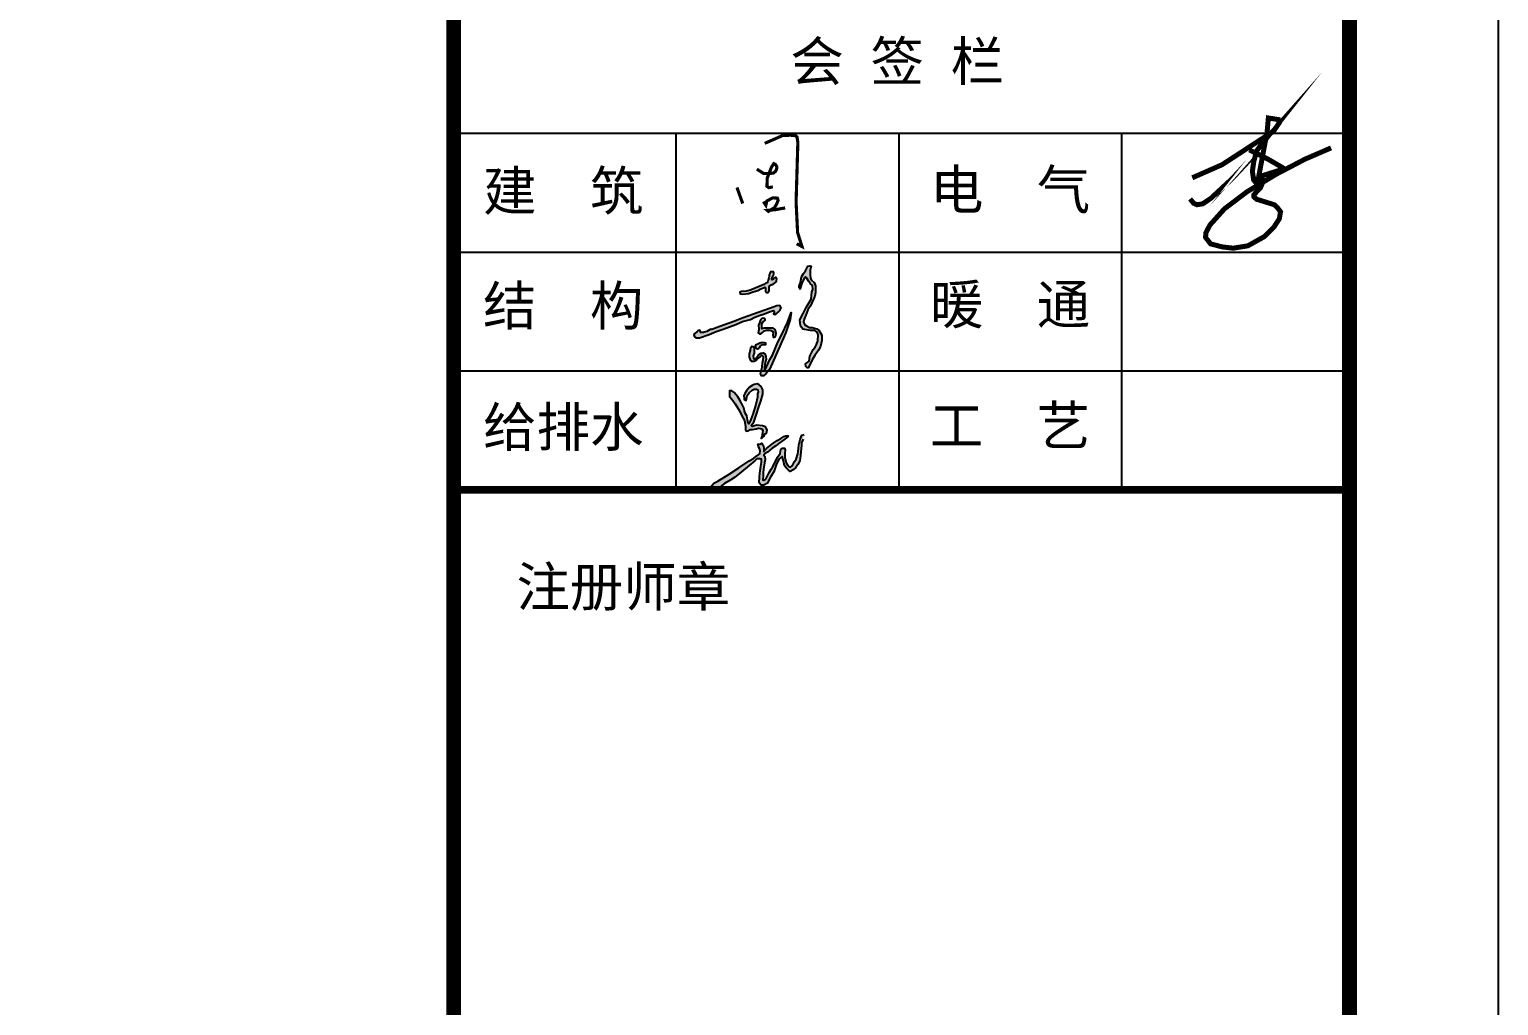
# Model space of a CAD drawing. Extents: x -17471 to 313636, y -71590 to 757901.
# Drawn here: x 303782 to 313636, y 304993 to 311536 of the extents above; entities that cross this region are included whole.
import ezdxf

# ---------------------------------------------------------------- set-up
doc = ezdxf.new("R2010")
doc.units = 0
doc.header["$LTSCALE"] = 1000
doc.header["$MEASUREMENT"] = 0
doc.layers.add('PUB_TITLE', color=4, linetype='Continuous')
doc.layers.add('图框', color=7, linetype='Continuous')
doc.styles.add('STYLE-黑体', font='simhei.ttf')
doc.styles.add('黑体', font='simhei.ttf', dxfattribs={"width": 0.6, "height": 4.3})

# ---------------------------------------------------------------- blocks, each defined once
blk = doc.blocks.new('新块GJKGKGKL')
for points in [[(350515.1, 131908.3), (350506.9, 131923.9), (350511.7, 131943), (350521.9, 131969.4), (350534.8, 132003.4), (350552.5, 132029.2), (350579, 132090.9), (350583.4, 132114.5), (350583.9, 132134.7), (350582.9, 132156.4), (350574.7, 132178.1), (350555.9, 132194.4), (350552.5, 132205.5), (350550.1, 132227.7), (350548.7, 132243.5), (350550.6, 132257), (350555.4, 132282.1), (350548.2, 132284), (350535.7, 132281.6), (350520.7, 132252.2), (350506.2, 132236.3), (350495.2, 132213.2), (350487, 132179), (350478.8, 132155.4), (350478.8, 132143.4), (350485.5, 132136.2), (350487, 132146.3), (350497.6, 132173.2), (350504.3, 132190.6), (350514.4, 132210.3), (350520.4, 132213.2), (350527.1, 132207.5), (350541, 132183.8), (350549.8, 132171), (350564.2, 132159.1), (350567.8, 132133.9), (350561.1, 132118.4), (350555.9, 132071.5), (350524.7, 132019.4), (350505.3, 131980.6), (350483.4, 131939.7), (350487, 131903.6), (350492.3, 131894.7), (350503.6, 131881.1), (350551.5, 131872.2), (350580.5, 131871), (350594.2, 131861), (350600.1, 131844.4), (350597.7, 131805.4), (350589.4, 131781.7), (350581.7, 131765.8), (350569.9, 131749.8), (350548.6, 131708.4), (350543.2, 131676.4), (350520.2, 131658.1), (350523.1, 131642.7), (350530.2, 131632.7), (350537.3, 131632.7), (350545.6, 131647.5), (350563.4, 131685.3), (350580.2, 131712.1), (350602.8, 131746.9), (350616.4, 131769.9), (350623.5, 131807.1), (350623.5, 131841.9), (350606.1, 131873), (350591.9, 131881.8), (350562, 131890), (350546.3, 131891.4), (350525.3, 131902.2)], [(350149, 131301.3), (350145.1, 131328.1), (350132, 131348.3), (350126.6, 131378.3), (350114.5, 131402.9), (350101.4, 131426.9), (350088.8, 131448.8), (350064.2, 131476.6), (350049.5, 131485.9), (350034.1, 131485.9), (350034.1, 131472.3), (350034.1, 131449.9), (350050.6, 131434.6), (350071.3, 131403.2), (350099.3, 131358.6), (350114.2, 131327.1), (350129.8, 131298.4), (350137.1, 131260.5), (350137.1, 131246.7), (350136.2, 131237.7), (350144, 131230.4), (350151.7, 131230.8), (350166.8, 131239.4), (350181.3, 131240.9), (350205.1, 131244.5), (350220.3, 131247.6), (350240.4, 131243.3), (350248.3, 131234.2), (350240.4, 131194.6), (350236.5, 131182.7), (350256.9, 131197.4), (350260.3, 131211.8), (350270.5, 131215.9), (350275.4, 131237), (350265.6, 131256.3), (350245.9, 131263.1), (350209.7, 131268.4), (350179.8, 131259.7), (350173, 131264.6), (350189.3, 131287.1), (350207.7, 131337.4), (350222.9, 131384.6), (350235.1, 131421.9), (350248.1, 131466.3), (350248.1, 131494.1), (350237.7, 131514), (350224.5, 131524.3), (350211.2, 131530.5), (350191.9, 131526.7), (350179.1, 131521.5), (350161.6, 131509.2), (350152.2, 131497.4), (350144.1, 131487.5), (350132.8, 131470), (350127.1, 131455.9), (350128.5, 131439.8), (350128.5, 131430.9), (350141.6, 131425.9), (350147.2, 131456.9), (350159.9, 131473.6), (350179.3, 131490.7), (350192.9, 131497.3), (350203, 131497.3), (350208.1, 131496.9), (350214.7, 131492.3), (350218.2, 131481.4), (350214.3, 131467.4), (350214.3, 131445.6), (350203.5, 131399.7), (350183.1, 131337.7), (350171.3, 131303.5), (350158.3, 131275.7), (350153, 131277.9)], [(350504.7, 131178.9), (350510.5, 131208.4), (350496.7, 131203.5), (350485.5, 131176.8), (350476.7, 131142.6), (350476.2, 131117.7), (350470.5, 131084.6), (350459.9, 131051.1), (350449.8, 131036.8), (350436.1, 131010.6), (350423.6, 130999.9), (350414.3, 131004.6), (350406.5, 131009.9), (350395.7, 131026.8), (350391.7, 131046.3), (350387.1, 131057.8), (350387.7, 131088.7), (350390, 131110.5), (350386.6, 131120.8), (350372.2, 131121.9), (350362.5, 131112.7), (350357.4, 131087.6), (350340.4, 131063.3), (350333.1, 131044.3), (350310.2, 130999.3), (350300.9, 130987.7), (350287.4, 130965.9), (350271.6, 130931.2), (350266.8, 130923.8), (350259.4, 130918), (350253.3, 130916.1), (350248.2, 130918), (350250.1, 130944.4), (350250.1, 130962.7), (350252.1, 130987.5), (350258.9, 131027.8), (350261.9, 131048.5), (350261.1, 131067.7), (350253.3, 131077), (350262.2, 131086.9), (350276.6, 131095.7), (350307.9, 131121.2), (350331.1, 131136.5), (350351.7, 131152.8), (350367.4, 131164.2), (350380.8, 131175), (350398.7, 131187.7), (350407.5, 131192), (350409.2, 131198.8), (350401.7, 131199.7), (350393.4, 131199.7), (350381.7, 131195), (350361.7, 131183.4), (350339.4, 131169), (350317.5, 131155), (350303, 131145.3), (350292.3, 131136.4), (350271.9, 131118.3), (350254.4, 131100.1), (350255, 131107.4), (350255, 131118), (350251.5, 131136.3), (350244.4, 131145.1), (350240.2, 131152.2), (350228, 131147.4), (350216.6, 131145.7), (350219, 131129.8), (350225.5, 131119.8), (350230.2, 131106.2), (350229, 131084.3), (350222.1, 131081.1), (350201.2, 131065), (350188.1, 131055.4), (350160.7, 131040.5), (350094.3, 130996.4), (350033.4, 130954.2), (349961.1, 130909.7), (349934.9, 130896.8), (349914.4, 130872.1), (349921, 130852), (349929.6, 130846.8), (349951.6, 130857.3), (349972.1, 130871.9), (350003.1, 130895.2), (350042.9, 130919.4), (350067.1, 130933.9), (350110.7, 130969.7), (350160.7, 131009.5), (350197, 131041), (350210, 131051.9), (350229.6, 131051.9), (350239.5, 131051.2), (350238.1, 131031.4), (350235.4, 131006.1), (350232.6, 130991), (350228.5, 130960.9), (350226.5, 130936.9), (350225.1, 130900), (350236.8, 130885.6), (350253.2, 130884.9), (350277.2, 130897.2), (350285.4, 130917.1), (350298.4, 130940.3), (350317.6, 130969.1), (350333.5, 131015.3), (350349.9, 131050.1), (350372, 131067.4), (350378.9, 131039.1), (350385.1, 131008.1), (350397.6, 130993.6), (350410.7, 130980.5), (350423.1, 130971.5), (350440.6, 130982.5), (350459.3, 130996.7), (350470.2, 131016.4), (350483.9, 131039.4), (350488.3, 131073.3), (350494.9, 131140.6), (350494.9, 131154.9)]]:
    blk.add_hatch(color=256).paths.add_polyline_path(points)
h = blk.add_hatch(color=256)
h.paths.add_polyline_path([(349948.8, 131864.5), (349995, 131881.1), (350076.1, 131910.4), (350117.5, 131928.6), (350167.9, 131942), (350196.5, 131957.2), (350231.2, 131968.7), (350252.4, 131976.6), (350290.3, 131990.2), (350308.6, 131997.4), (350318.8, 131999.5), (350320.5, 131988.4), (350315.8, 131977.4), (350325.2, 131974.8), (350330.7, 131977), (350346.5, 131988), (350355.5, 131999.9), (350364.8, 132017), (350356.7, 132031.9), (350338, 132028.9), (350295.8, 132014), (350217.4, 131987.6), (350121.8, 131952.2), (350061.8, 131929.2), (349973.4, 131896.5), (349922.5, 131877.8), (349915.4, 131879.3), (349890.3, 131865.7), (349873.4, 131861.9), (349869.7, 131858.5), (349849.4, 131858.6), (349847.7, 131867.7), (349843.9, 131874), (349833.3, 131870.4), (349827.8, 131865.1), (349810.5, 131851.4), (349807.6, 131843.2), (349810.3, 131832.2), (349819.9, 131825.7), (349843.2, 131825.7), (349906, 131846.6)])
h.paths.add_polyline_path([(350292.9, 132159.7), (350301.3, 132163.8), (350313, 132167.1), (350321.4, 132172.9), (350328.1, 132177.2), (350330.6, 132183.2), (350335.1, 132188.8), (350336.4, 132201.2), (350329, 132211.3), (350321.8, 132207.7), (350314.8, 132199.6), (350307.4, 132194.7), (350303.2, 132203.4), (350306.8, 132208.5), (350310.8, 132216.3), (350315.7, 132225.2), (350318.3, 132232.7), (350318.3, 132240.2), (350316.1, 132245.6), (350304.3, 132246.9), (350296.6, 132246), (350293.9, 132241.8), (350291.2, 132234.5), (350288.4, 132227.4), (350287.2, 132216.5), (350285.7, 132207.6), (350282.1, 132193.9), (350280.4, 132184.1), (350274.4, 132176.1), (350266.6, 132173.2), (350253.5, 132164.4), (350224.5, 132152), (350199.1, 132142.8), (350183.3, 132135.6), (350167.6, 132129.3), (350141.3, 132123.5), (350112.1, 132121.5), (350100.4, 132116.9), (350102.1, 132104.8), (350120.5, 132102.7), (350157.1, 132108.5), (350186.5, 132118.5), (350215.9, 132127.2), (350233.9, 132137.2), (350251.7, 132143.9), (350260.6, 132147.6), (350264.5, 132143.7), (350263.6, 132134.5), (350265.4, 132123), (350270.4, 132114.5), (350276.6, 132113.3), (350284.6, 132116.9), (350287.7, 132123.9), (350287.7, 132138.1), (350288.1, 132150.8)])
h.paths.add_polyline_path([(350242.1, 131883.3), (350241.2, 131896.4), (350241, 131913.9), (350248.5, 131924.8), (350261.8, 131938), (350259.7, 131947.4), (350243.6, 131949.7), (350232.4, 131940.4), (350225.6, 131921.4), (350220.9, 131905), (350222.2, 131879.7), (350220.5, 131866.3), (350218.6, 131855.9), (350225.8, 131851), (350235.3, 131851), (350247, 131860.1), (350255.9, 131869.6), (350271.2, 131873.5), (350292.8, 131874.2), (350300.7, 131871.9), (350309.9, 131866.7), (350313.8, 131854.9), (350310.8, 131842.2), (350313.8, 131830.1), (350320.3, 131829.1), (350328.5, 131834.3), (350332.1, 131855.6), (350327.2, 131878.8), (350312.5, 131887.6), (350287, 131887.3), (350255.9, 131886)], flags=17)
h.paths.add_polyline_path([(350231.7, 131775), (350241.4, 131777.8), (350264.2, 131780.6), (350264.7, 131792.2), (350255.1, 131795.3), (350237.1, 131795.5), (350229.2, 131792.2), (350216, 131785.6), (350204.5, 131782.3), (350201.2, 131772.7), (350205, 131760), (350211.1, 131753.4), (350220.5, 131754.1), (350223.1, 131761.8)], flags=17)
h.paths.add_polyline_path([(350186.5, 131710.7), (350192.4, 131728), (350192.4, 131751.2), (350189.7, 131767.2), (350177.4, 131770.8), (350170.5, 131763.5), (350167.8, 131744.9), (350162.8, 131723), (350162.8, 131701.1), (350170.4, 131680.2), (350175.4, 131673.3), (350193, 131674.6), (350205.5, 131680.2), (350215.6, 131694), (350225.6, 131700.9), (350233.1, 131706.6), (350241.9, 131714.1), (350252.6, 131704.1), (350250.7, 131680.9), (350244.4, 131665.2), (350243.2, 131637.6), (350237.5, 131612.5), (350233.1, 131596.2), (350238.2, 131583), (350251.3, 131581.8), (350265.8, 131594.3), (350289.6, 131623.2), (350314.8, 131679.6), (350347.7, 131751.8), (350394, 131858.5), (350422.5, 131941.1), (350427.5, 131986.6), (350405.4, 131922.6), (350369.1, 131845.9), (350343.7, 131796.4), (350310.2, 131715.1), (350292.3, 131685.7), (350270.6, 131640.3), (350257.3, 131618.7), (350258.5, 131638.3), (350263.3, 131668.4), (350269.4, 131689.3), (350267.3, 131705.4), (350259.3, 131723), (350248.9, 131729.8), (350237.1, 131728), (350219.3, 131716.2), (350211.1, 131704.3), (350199.2, 131689.7), (350187.8, 131692.9)])
at = {"const_width": 32}
for points in [[(352989.2, 132846), (353180.1, 132929.9), (353415, 133082.7), (353507.9, 133142.7), (353543.9, 133195.6), (353538.9, 133217.6), (353494, 133224.6), (353475, 133227.6), (353467, 133138.7), (353404, 132804), (353381, 132833), (353373, 132887.9), (353382, 132949.9), (353400, 133016.8), (353435, 133065.7), (353459, 133092.7), (353346, 132949.9), (353243.1, 132840), (353108.1, 132715.1), (353056.1, 132680.2), (353020.2, 132674.2), (352998.2, 132683.2), (352975.2, 132711.1)], [(353390, 132836), (353424.5, 132843.8), (353445.2, 132830), (353424.5, 132782.8), (353382.1, 132737.5), (353383.1, 132723.7), (353400.8, 132708.9), (353512.2, 132674.4), (353532.9, 132655.7), (353552.6, 132629.1), (353545, 132584.7), (353512.1, 132533.9), (353448.7, 132470.5), (353344.2, 132412), (353250.3, 132397), (353182.6, 132404.8), (353106.6, 132424.1), (353074.2, 132465.7), (353075.6, 132493.7), (353101.7, 132544.5), (353194.7, 132648), (353338, 132756.6), (353526.7, 132869.8), (353708.8, 132964.8), (353875.4, 133036.8)], [(353354, 133023.8), (353473, 132964.8), (353567.9, 132909.9), (353586.9, 132895.9)], [(353415.7, 132852.9), (353546.2, 132894), (353584.3, 132899.4)]]:
    blk.add_lwpolyline(points, dxfattribs=at)
at = {"linetype": 'ByBlock', "lineweight": 9, "ltscale": 300, "const_width": 20}
for points in [[(350259.5, 133065.7), (350376.5, 133116.8), (350425.4, 133117.6), (350455.6, 133115.3), (350466.4, 133104.4), (350471.1, 133071.9), (350459.9, 132690), (350469.6, 132496.6), (350497.5, 132407.5), (350464, 132425.6)], [(350209.3, 132901.4), (350253, 132873.3), (350288.9, 132872.7), (350317.4, 132877.1), (350327.2, 132886.2), (350335, 132899.1), (350337.1, 132917.4), (350327.9, 132931.6), (350317.4, 132936.7), (350302.8, 132914.6), (350275.4, 132843.6), (350274.1, 132791.5), (350286.1, 132782.9), (350311.4, 132788.5)], [(350082.3, 132784.3), (350119.1, 132681.9)], [(350251, 132693.9), (350266.8, 132670.3), (350272.9, 132698.2), (350311.7, 132718.2), (350340.9, 132716.4), (350345.1, 132701.8), (350335.4, 132678.1), (350322.6, 132656.3), (350283.2, 132632), (350275.9, 132638.1), (350325.1, 132642.3), (350390, 132653.9)]]:
    blk.add_lwpolyline(points, dxfattribs=at)
for points in [[(350514.4, 132210.3), (350504.3, 132190.6), (350497.6, 132173.2), (350487, 132146.3), (350485.5, 132136.2), (350478.8, 132143.4), (350478.8, 132155.4), (350487, 132179), (350495.2, 132213.2), (350506.2, 132236.3), (350520.7, 132252.2), (350535.7, 132281.6), (350548.2, 132284), (350555.4, 132282.1), (350550.6, 132257), (350548.7, 132243.5), (350550.1, 132227.7), (350552.5, 132205.5), (350555.9, 132194.4), (350574.7, 132178.1), (350582.9, 132156.4), (350583.9, 132134.7), (350583.4, 132114.5), (350579, 132090.9), (350552.5, 132029.2), (350534.8, 132003.4), (350521.9, 131969.4), (350511.7, 131943), (350506.9, 131923.9), (350515.1, 131908.3), (350525.3, 131902.2), (350546.3, 131891.4), (350562, 131890), (350591.9, 131881.8), (350606.1, 131873), (350623.5, 131841.9), (350623.5, 131807.1), (350616.4, 131769.9), (350602.8, 131746.9), (350580.2, 131712.1), (350563.4, 131685.3), (350545.6, 131647.5), (350537.3, 131632.7), (350530.2, 131632.7), (350523.1, 131642.7), (350520.2, 131658.1), (350543.2, 131676.4), (350548.6, 131708.4), (350569.9, 131749.8), (350581.7, 131765.8), (350589.4, 131781.7), (350597.7, 131805.4), (350600.1, 131844.4), (350594.2, 131861), (350580.5, 131871), (350551.5, 131872.2), (350503.6, 131881.1), (350492.3, 131894.7), (350487, 131903.6), (350483.4, 131939.7), (350505.3, 131980.6), (350524.7, 132019.4), (350555.9, 132071.5), (350561.1, 132118.4), (350567.8, 132133.9), (350564.2, 132159.1), (350549.8, 132171), (350541, 132183.8), (350527.1, 132207.5), (350520.4, 132213.2), (350514.4, 132210.3)], [(350167.6, 132129.3), (350141.3, 132123.5), (350112.1, 132121.5), (350100.4, 132116.9), (350102.1, 132104.8), (350120.5, 132102.7), (350157.1, 132108.5), (350186.5, 132118.5), (350215.9, 132127.2), (350233.9, 132137.2), (350251.7, 132143.9), (350260.6, 132147.6), (350260.6, 132147.6), (350264.5, 132143.7), (350263.6, 132134.5), (350265.4, 132123), (350270.4, 132114.5), (350276.6, 132113.3), (350284.6, 132116.9), (350287.7, 132123.9), (350287.7, 132138.1), (350288.1, 132150.8), (350292.9, 132159.7), (350301.3, 132163.8), (350313, 132167.1), (350321.4, 132172.9), (350328.1, 132177.2), (350330.6, 132183.2), (350335.1, 132188.8), (350336.4, 132201.2), (350329, 132211.3), (350321.8, 132207.7), (350314.8, 132199.6), (350307.4, 132194.7), (350307.4, 132194.7), (350307.4, 132194.7), (350303.2, 132203.4), (350306.8, 132208.5), (350310.8, 132216.3), (350315.7, 132225.2), (350318.3, 132232.7), (350318.3, 132240.2), (350316.1, 132245.6), (350304.3, 132246.9), (350296.6, 132246), (350293.9, 132241.8), (350291.2, 132234.5), (350288.4, 132227.4), (350287.2, 132216.5), (350285.7, 132207.6), (350282.1, 132193.9), (350280.4, 132184.1), (350274.4, 132176.1), (350266.6, 132173.2), (350253.5, 132164.4), (350224.5, 132152), (350199.1, 132142.8), (350183.3, 132135.6), (350167.6, 132129.3)], [(349915.4, 131879.3), (349890.3, 131865.7), (349873.4, 131861.9), (349869.7, 131858.5), (349849.4, 131858.6), (349847.7, 131867.7), (349843.9, 131874), (349833.3, 131870.4), (349827.8, 131865.1), (349810.5, 131851.4), (349807.6, 131843.2), (349810.3, 131832.2), (349819.9, 131825.7), (349843.2, 131825.7), (349906, 131846.6), (349948.8, 131864.5), (349995, 131881.1), (350076.1, 131910.4), (350117.5, 131928.6), (350167.9, 131942), (350196.5, 131957.2), (350231.2, 131968.7), (350252.4, 131976.6), (350290.3, 131990.2), (350308.6, 131997.4), (350318.8, 131999.5), (350320.5, 131988.4), (350315.8, 131977.4), (350325.2, 131974.8), (350330.7, 131977), (350346.5, 131988), (350355.5, 131999.9), (350364.8, 132017), (350356.7, 132031.9), (350338, 132028.9), (350295.8, 132014), (350217.4, 131987.6), (350121.8, 131952.2), (350061.8, 131929.2), (349973.4, 131896.5), (349922.5, 131877.8), (349915.4, 131879.3)], [(350162.8, 131701.1), (350162.8, 131723), (350167.8, 131744.9), (350170.5, 131763.5), (350177.4, 131770.8), (350189.7, 131767.2), (350192.4, 131751.2), (350192.4, 131728), (350186.5, 131710.7), (350187.8, 131692.9), (350199.2, 131689.7), (350211.1, 131704.3), (350219.3, 131716.2), (350237.1, 131728), (350248.9, 131729.8), (350259.3, 131723), (350267.3, 131705.4), (350269.4, 131689.3), (350263.3, 131668.4), (350258.5, 131638.3), (350257.3, 131618.7), (350270.6, 131640.3), (350292.3, 131685.7), (350310.2, 131715.1), (350343.7, 131796.4), (350369.1, 131845.9), (350405.4, 131922.6), (350427.5, 131986.6), (350422.5, 131941.1), (350394, 131858.5), (350347.7, 131751.8), (350314.8, 131679.6), (350289.6, 131623.2), (350265.8, 131594.3), (350251.3, 131581.8), (350238.2, 131583), (350233.1, 131596.2), (350237.5, 131612.5), (350243.2, 131637.6), (350244.4, 131665.2), (350250.7, 131680.9), (350250.7, 131680.9), (350252.6, 131704.1), (350241.9, 131714.1), (350233.1, 131706.6), (350225.6, 131700.9), (350215.6, 131694), (350205.5, 131680.2), (350193, 131674.6), (350175.4, 131673.3), (350170.4, 131680.2), (350162.8, 131701.1)], [(350241.2, 131896.4), (350241, 131913.9), (350248.5, 131924.8), (350261.8, 131938), (350259.7, 131947.4), (350243.6, 131949.7), (350232.4, 131940.4), (350225.6, 131921.4), (350220.9, 131905), (350222.2, 131879.7), (350220.5, 131866.3), (350218.6, 131855.9), (350225.8, 131851), (350235.3, 131851), (350247, 131860.1), (350255.9, 131869.6), (350271.2, 131873.5), (350292.8, 131874.2), (350300.7, 131871.9), (350309.9, 131866.7), (350313.8, 131854.9), (350310.8, 131842.2), (350313.8, 131830.1), (350320.3, 131829.1), (350328.5, 131834.3), (350332.1, 131855.6), (350327.2, 131878.8), (350312.5, 131887.6), (350287, 131887.3), (350255.9, 131886), (350242.1, 131883.3), (350241.2, 131896.4)], [(350141.6, 131425.9), (350147.2, 131456.9), (350159.9, 131473.6), (350179.3, 131490.7), (350192.9, 131497.3), (350203, 131497.3), (350208.1, 131496.9), (350214.7, 131492.3), (350218.2, 131481.4), (350214.3, 131467.4), (350214.3, 131445.6), (350203.5, 131399.7), (350183.1, 131337.7), (350171.3, 131303.5), (350158.3, 131275.7), (350153, 131277.9), (350149, 131301.3), (350145.1, 131328.1), (350132, 131348.3), (350126.6, 131378.3), (350114.5, 131402.9), (350101.4, 131426.9), (350088.8, 131448.8), (350064.2, 131476.6), (350049.5, 131485.9), (350034.1, 131485.9), (350034.1, 131472.3), (350034.1, 131449.9), (350050.6, 131434.6), (350071.3, 131403.2), (350099.3, 131358.6), (350114.2, 131327.1), (350129.8, 131298.4), (350137.1, 131260.5), (350137.1, 131246.7), (350136.2, 131237.7), (350144, 131230.4), (350151.7, 131230.8), (350166.8, 131239.4), (350181.3, 131240.9), (350205.1, 131244.5), (350220.3, 131247.6), (350240.4, 131243.3), (350248.3, 131234.2), (350240.4, 131194.6), (350236.5, 131182.7), (350256.9, 131197.4), (350260.3, 131211.8), (350270.5, 131215.9), (350275.4, 131237), (350265.6, 131256.3), (350245.9, 131263.1), (350209.7, 131268.4), (350179.8, 131259.7), (350173, 131264.6), (350189.3, 131287.1), (350207.7, 131337.4), (350222.9, 131384.6), (350235.1, 131421.9), (350248.1, 131466.3), (350248.1, 131494.1), (350237.7, 131514), (350224.5, 131524.3), (350211.2, 131530.5), (350191.9, 131526.7), (350179.1, 131521.5), (350161.6, 131509.2), (350152.2, 131497.4), (350144.1, 131487.5), (350132.8, 131470), (350127.1, 131455.9), (350128.5, 131439.8), (350128.5, 131430.9), (350141.6, 131425.9), (350141.6, 131425.9)]]:
    blk.add_lwpolyline(points, close=True)
for points in [[(350231.7, 131775), (350223.1, 131761.8), (350220.5, 131754.1), (350211.1, 131753.4), (350205, 131760), (350201.2, 131772.7), (350204.5, 131782.3), (350216, 131785.6), (350229.2, 131792.2), (350237.1, 131795.5), (350255.1, 131795.3), (350264.7, 131792.2), (350264.2, 131780.6), (350241.4, 131777.8), (350231.7, 131775), (350231.7, 131775)], [(350504.7, 131178.9), (350494.9, 131154.9), (350494.9, 131140.6), (350488.3, 131073.3), (350483.9, 131039.4), (350470.2, 131016.4), (350459.3, 130996.7), (350440.6, 130982.5), (350423.1, 130971.5), (350410.7, 130980.5), (350397.6, 130993.6), (350385.1, 131008.1), (350378.9, 131039.1), (350372, 131067.4), (350349.9, 131050.1), (350333.5, 131015.3), (350317.6, 130969.1), (350298.4, 130940.3), (350285.4, 130917.1), (350277.2, 130897.2), (350253.2, 130884.9), (350236.8, 130885.6), (350225.1, 130900), (350226.5, 130936.9), (350228.5, 130960.9), (350232.6, 130991), (350235.4, 131006.1), (350238.1, 131031.4), (350239.5, 131051.2), (350229.6, 131051.9), (350210, 131051.9), (350197, 131041), (350160.7, 131009.5), (350110.7, 130969.7), (350067.1, 130933.9), (350042.9, 130919.4), (350003.1, 130895.2), (349972.1, 130871.9), (349951.6, 130857.3), (349929.6, 130846.8), (349921, 130852), (349914.4, 130872.1), (349934.9, 130896.8), (349961.1, 130909.7), (350033.4, 130954.2), (350094.3, 130996.4), (350160.7, 131040.5), (350188.1, 131055.4), (350201.2, 131065), (350222.1, 131081.1), (350229, 131084.3), (350230.2, 131106.2), (350225.5, 131119.8), (350219, 131129.8), (350216.6, 131145.7), (350228, 131147.4), (350240.2, 131152.2), (350244.4, 131145.1), (350251.5, 131136.3), (350255, 131118), (350255, 131107.4), (350254.4, 131100.1), (350271.9, 131118.3), (350292.3, 131136.4), (350303, 131145.3), (350317.5, 131155), (350339.4, 131169), (350361.7, 131183.4), (350381.7, 131195), (350393.4, 131199.7), (350401.7, 131199.7), (350409.2, 131198.8), (350407.5, 131192), (350398.7, 131187.7), (350380.8, 131175), (350367.4, 131164.2), (350351.7, 131152.8), (350331.1, 131136.5), (350307.9, 131121.2), (350276.6, 131095.7), (350262.2, 131086.9), (350253.3, 131077), (350261.1, 131067.7), (350261.9, 131048.5), (350258.9, 131027.8), (350252.1, 130987.5), (350250.1, 130962.7), (350250.1, 130944.4), (350248.2, 130918), (350253.3, 130916.1), (350259.4, 130918), (350266.8, 130923.8), (350271.6, 130931.2), (350287.4, 130965.9), (350300.9, 130987.7), (350310.2, 130999.3), (350333.1, 131044.3), (350340.4, 131063.3), (350357.4, 131087.6), (350362.5, 131112.7), (350372.2, 131121.9), (350386.6, 131120.8), (350390, 131110.5), (350387.7, 131088.7), (350387.1, 131057.8), (350391.7, 131046.3), (350395.7, 131026.8), (350406.5, 131009.9), (350414.3, 131004.6), (350423.6, 130999.9), (350436.1, 131010.6), (350449.8, 131036.8), (350459.9, 131051.1), (350470.5, 131084.6), (350476.2, 131117.7), (350476.7, 131142.6), (350485.5, 131176.8), (350496.7, 131203.5), (350510.5, 131208.4)]]:
    blk.add_lwpolyline(points)
blk = doc.blocks.new('结构图签1')
at = {"layer": '图框', "color": 0}
for p, q in [((333761.4, 41879.8), (339770.6, 41879.8)), ((333761.4, 41083), (339770.6, 41083)), ((333761.4, 40286.2), (339770.6, 40286.2)), ((333761.4, 39489.4), (339770.6, 39489.4))]:
    blk.add_line(p, q, dxfattribs=at)
at = {"layer": '图框', "color": 4, "const_width": 98.6}
blk.add_lwpolyline([(333761.4, 58400), (339770.6, 58400), (339770.6, 1000), (333761.4, 1000)], close=True, dxfattribs=at)
at = {"layer": '图框', "color": 0, "const_width": 50}
blk.add_lwpolyline([(333761.4, 49648.6), (339770.6, 49648.6), (339770.6, 39489.4), (333761.4, 39489.4)], close=True, dxfattribs=at)
at = {"layer": '图框', "color": 0}
for points in [[(335255.4, 39489.4), (335255.4, 41879.8)], [(336749.4, 39489.4), (336749.4, 41879.8)], [(338243.4, 39489.4), (338243.4, 41879.8)]]:
    blk.add_lwpolyline(points, dxfattribs=at)
at = {"layer": '图框', "color": 0, "const_width": 40.3}
blk.add_lwpolyline([(333761.4, 39489.4), (339770.6, 39489.4)], dxfattribs=at)
at = {"xscale": 1.050524997018278, "yscale": 1.050524997018278, "zscale": 1.050524997018278}
blk.add_blockref('新块GJKGKGKL', (-32108, -97976.9), dxfattribs=at)
at = {"layer": '图框', "color": 0, "style": 'STYLE-黑体'}
for s, p in [('会 签 栏', (336020.2, 42230.7)), ('建  筑', (333959.4, 41361.8)), ('电  气', (336956.5, 41370.4)), ('结  构', (333959.4, 40592.3)), ('暖  通', (336956.5, 40601)), ('给排水', (333959.4, 39779.5)), ('工  艺', (336956.5, 39788.2))]:
    blk.add_text(s, height=262.94, dxfattribs=at).set_placement(p)
at = {"layer": '图框', "color": 4, "style": '黑体'}
blk.add_text('注册师章', height=262.94, dxfattribs=at).set_placement((334183.2, 38708.8))

msp = doc.modelspace()

# ---------------------------------------------------------------- linework, layer by layer
at = {"layer": 'PUB_TITLE'}
msp.add_lwpolyline([(187535.9, 268960.3), (313635.9, 268960.3), (313635.9, 328360.3), (187535.9, 328360.3)], close=True, dxfattribs=at)
at = {"layer": 'PUB_TITLE', "const_width": 100}
msp.add_lwpolyline([(190035.9, 269960.3), (312635.9, 269960.3), (312635.9, 327360.3), (190035.9, 327360.3)], close=True, dxfattribs=at)

# ---------------------------------------------------------------- block references
msp.add_blockref('结构图签1', (-27134.7, 268960.3))

doc.saveas('drawing.dxf')
